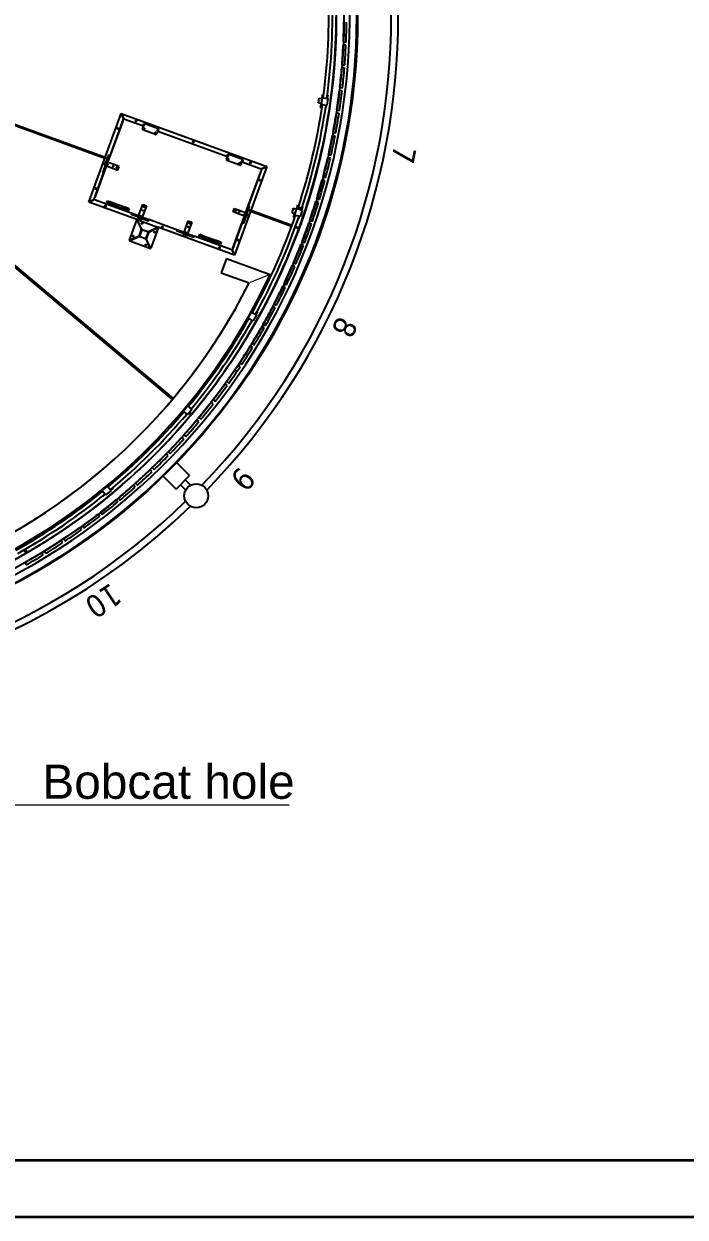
# Model space of a CAD drawing. Header units: millimetres. Extents: x 0 to 89100, y 0 to 63000.
# Drawn here: x 46916 to 55619, y 0 to 15707 of the extents above; entities that cross this region are included whole.
import ezdxf

# ---------------------------------------------------------------- set-up
doc = ezdxf.new("R2010")
doc.units = ezdxf.units.MM
doc.header["$LTSCALE"] = 150
doc.layers.get('0').update_dxf_attribs({"lineweight": 18})
doc.layers.add('4003-AREA-02.1_F-Foundation', color=7, linetype='Continuous', lineweight=25, true_color=0xadadad)
for name, color, linetype, lineweight in [('4003-AREA-02.1_T-Tank', 7, 'Continuous', 25), ('Border', 7, 'Continuous', 35), ('Symbol', 7, 'Continuous', 18), ('Visible', 7, 'Continuous', 25), ('Visible Narrow', 7, 'Continuous', 18)]:
    doc.layers.add(name, color=color, linetype=linetype, lineweight=lineweight)
doc.styles.add('Text Style185', font='tahoma.ttf')
doc.styles.add('Title', font='arial.ttf')
doc.dimstyles.new('Default - Method 2a$7', dxfattribs={"dimscale": 150, "dimtxt": 3, "dimasz": 2.5, "dimexe": 3, "dimexo": 0.5, "dimgap": 0.7, "dimtad": 0, "dimtoh": 1, "dimdec": 1, "dimrnd": 1e-08, "dimtxsty": 'Title', "dimcen": 0.09, "dimdle": 10, "dimclrd": 256, "dimclre": 256, "dimclrt": 7, "dimazin": 2, "dimtfac": 0.833333, "dimtdec": 1, "dimtmove": 0, "dimatfit": 3, "dimfxl": 1, "dimtolj": 1, "dimlwd": -1, "dimlwe": -1, "dimarcsym": 0})

# ---------------------------------------------------------------- blocks, each defined once
blk = doc.blocks.new('Borders Bigadan Border')
at = {"layer": 'Border'}
for p, q in [((20, 5), (589, 5)), ((594, 0), (0, 0))]:
    blk.add_line(p, q, dxfattribs=at)

msp = doc.modelspace()

# ---------------------------------------------------------------- linework, layer by layer
at = {"layer": '4003-AREA-02.1_F-Foundation'}
msp.add_circle((42877.43, 15802.58), 8430, dxfattribs=at)
at = {"layer": '4003-AREA-02.1_T-Tank'}
msp.add_circle((42877.43, 15802.58), 8150, dxfattribs=at)
at = {"layer": 'Visible'}
for p, q in [((47981.59, 13936.31), (43280.49, 15647.37)), ((43285.96, 15662.41), (47987.06, 13951.34)), ((48869.89, 10763.87), (43203.09, 15518.88)), ((43213.38, 15531.14), (48880.18, 10776.12)), ((51153.92, 15427.04), (51118.95, 15428.54)), ((51120.66, 15468.5), (51155.63, 15467)), ((51134.82, 15126.76), (51099.93, 15129.53)), ((51103.1, 15169.4), (51137.99, 15166.63)), ((50845.75, 14777.61), (50839.25, 14731.06)), ((50845.75, 14777.61), (50862.47, 14775.27)), ((50915.08, 14767.93), (50909.41, 14727.32)), ((50910.31, 14768.59), (50915.08, 14767.93)), ((51104.84, 14827.37), (51070.07, 14831.41)), ((51074.68, 14871.14), (51109.45, 14867.1)), ((50792.79, 14665.86), (50801.36, 14727.26)), ((50792.79, 14665.86), (50826.46, 14661.16)), ((50801.36, 14727.26), (50835.03, 14722.56)), ((50821.68, 14605.28), (50828.19, 14651.83)), ((50826.46, 14661.16), (50829.43, 14660.74)), ((50829.43, 14660.74), (50828.19, 14651.83)), ((50833.14, 14651.14), (50828.19, 14651.83)), ((50838.01, 14722.15), (50829.43, 14660.74)), ((50832.4, 14660.33), (50831.57, 14654.38)), ((50833.55, 14654.11), (50831.57, 14654.38)), ((50832.4, 14660.33), (50840.98, 14721.73)), ((50832.45, 14646.18), (50844.89, 14735.32)), ((50832.45, 14646.18), (50904.74, 14636.09)), ((50838.01, 14722.15), (50835.03, 14722.56)), ((50838.01, 14722.15), (50839.25, 14731.06)), ((50844.2, 14730.37), (50839.25, 14731.06)), ((50840.98, 14721.73), (50841.81, 14727.67)), ((50843.79, 14727.4), (50841.81, 14727.67)), ((50844.89, 14735.32), (50917.19, 14725.22)), ((50891.01, 14595.6), (50896.68, 14636.2)), ((50896.68, 14636.2), (50896.82, 14637.19)), ((50917.19, 14725.22), (50904.74, 14636.09)), ((50909.27, 14726.33), (50909.41, 14727.32)), ((47772.27, 13361.22), (48196.38, 14526.44)), ((48049.67, 13971.32), (48225.4, 14454.15)), ((48196.38, 14526.44), (48231.04, 14452.1)), ((48231.04, 14452.1), (48196.38, 14526.44)), ((48196.38, 14526.44), (50113.35, 13828.72)), ((48225.71, 14454.97), (48225.4, 14454.15)), ((48231.04, 14452.1), (48225.4, 14454.15)), ((48228.52, 14453.95), (48225.71, 14454.97)), ((48228.22, 14453.12), (48228.52, 14453.95)), ((48233.1, 14457.74), (48231.04, 14452.1)), ((48231.24, 14455.22), (48232.27, 14458.04)), ((48232.07, 14454.92), (48231.24, 14455.22)), ((48233.1, 14457.74), (48232.27, 14458.04)), ((48233.1, 14457.74), (48489.16, 14364.53)), ((50821.68, 14605.28), (50838.4, 14602.94)), ((50886.24, 14596.26), (50891.01, 14595.6)), ((51064, 14529.27), (51029.4, 14534.56)), ((51035.45, 14574.1), (51070.05, 14568.81)), ((48475.14, 14326.01), (48489.16, 14364.53)), ((48650.26, 14251.63), (48481.12, 14313.19)), ((48484.21, 14368.47), (48483.52, 14366.59)), ((48484.21, 14368.47), (48493.1, 14392.9)), ((48484.21, 14368.47), (48489.85, 14366.41)), ((48489.85, 14366.41), (48489.16, 14364.53)), ((48498.56, 14361.11), (48489.16, 14364.53)), ((48489.85, 14366.41), (48490.53, 14368.29)), ((48490.53, 14368.29), (48491.92, 14372.12)), ((48490.53, 14368.29), (48498.05, 14365.56)), ((48491.92, 14372.12), (48496.66, 14385.14)), ((48493.1, 14392.9), (48498.74, 14390.85)), ((48496.66, 14385.14), (48499.08, 14391.79)), ((48498.05, 14365.56), (48499.93, 14364.87)), ((48499.93, 14364.87), (48498.56, 14361.11)), ((48506.6, 14389.05), (48499.08, 14391.79)), ((48509.33, 14396.57), (48506.6, 14389.05)), ((48509.33, 14396.57), (48682.24, 14333.64)), ((48677.1, 14296.13), (48663.08, 14257.6)), ((48667.7, 14299.55), (48669.07, 14303.31)), ((48677.1, 14296.13), (48667.7, 14299.55)), ((48669.07, 14303.31), (48670.95, 14302.63)), ((48678.47, 14299.89), (48670.95, 14302.63)), ((48677.78, 14298.01), (48677.1, 14296.13)), ((48677.1, 14296.13), (49597.06, 13961.29)), ((48677.78, 14298.01), (48678.47, 14299.89)), ((48677.78, 14298.01), (48683.42, 14295.96)), ((48678.47, 14299.89), (48679.86, 14303.72)), ((48679.5, 14326.12), (48682.24, 14333.64)), ((48679.5, 14326.12), (48687.02, 14323.38)), ((48679.86, 14303.72), (48684.6, 14316.74)), ((48683.42, 14295.96), (48682.74, 14294.08)), ((48683.42, 14295.96), (48692.31, 14320.39)), ((48684.6, 14316.74), (48687.02, 14323.38)), ((48686.68, 14322.44), (48692.31, 14320.39)), ((51012.37, 14232.85), (50977.98, 14239.39)), ((50985.47, 14278.69), (51019.85, 14272.14)), ((49592.1, 13965.22), (49601, 13989.66)), ((49599.82, 13968.88), (49604.56, 13981.9)), ((49601, 13989.66), (49606.64, 13987.6)), ((49604.56, 13981.9), (49606.98, 13988.54)), ((49614.5, 13985.81), (49606.98, 13988.54)), ((49617.23, 13993.33), (49614.5, 13985.81)), ((49617.23, 13993.33), (49790.13, 13930.39)), ((50924.79, 13985.28), (50958.91, 13977.49)), ((47988.63, 13850.39), (47955.16, 13758.44)), ((48003.66, 13844.92), (47970.19, 13752.96)), ((47970.8, 13859.89), (47972.17, 13863.65)), ((47970.8, 13859.89), (47977.38, 13857.5)), ((47978.75, 13861.26), (47972.17, 13863.65)), ((47979.6, 13863.6), (47975.84, 13853.27)), ((47978.83, 13846.86), (47986.35, 13844.12)), ((47982.55, 13862.53), (47979.6, 13863.6)), ((47989.52, 13890.86), (47985.76, 13880.52)), ((47985.76, 13880.52), (47988.71, 13879.44)), ((48003.45, 13891.11), (47995.93, 13893.84)), ((48001.17, 13884.84), (48034.64, 13976.79)), ((48001.38, 13838.65), (48153.61, 13783.24)), ((48016.2, 13879.37), (48049.67, 13971.32)), ((48170.71, 13830.23), (48018.48, 13885.64)), ((48153.61, 13783.24), (48170.71, 13830.23)), ((49583.04, 13922.77), (49597.06, 13961.29)), ((49758.16, 13848.38), (49589.01, 13909.95)), ((49592.1, 13965.22), (49591.42, 13963.35)), ((49592.1, 13965.22), (49597.74, 13963.17)), ((49597.74, 13963.17), (49597.06, 13961.29)), ((49606.46, 13957.87), (49597.06, 13961.29)), ((49597.74, 13963.17), (49598.43, 13965.05)), ((49598.43, 13965.05), (49599.82, 13968.88)), ((49598.43, 13965.05), (49605.94, 13962.32)), ((49605.94, 13962.32), (49607.82, 13961.63)), ((49607.82, 13961.63), (49606.46, 13957.87)), ((50113.35, 13828.72), (49689.25, 12663.5)), ((49785, 13892.89), (49770.97, 13854.36)), ((49775.6, 13896.31), (49776.97, 13900.07)), ((49785, 13892.89), (49775.6, 13896.31)), ((49776.97, 13900.07), (49778.85, 13899.38)), ((49786.37, 13896.65), (49778.85, 13899.38)), ((49785.68, 13894.77), (49785, 13892.89)), ((49785, 13892.89), (50041.06, 13799.69)), ((49785.68, 13894.77), (49786.37, 13896.65)), ((49785.68, 13894.77), (49791.32, 13892.72)), ((49786.37, 13896.65), (49787.76, 13900.47)), ((49787.4, 13922.88), (49790.13, 13930.39)), ((49787.4, 13922.88), (49794.92, 13920.14)), ((49787.76, 13900.47), (49792.5, 13913.49)), ((49791.32, 13892.72), (49790.64, 13890.84)), ((49791.32, 13892.72), (49800.21, 13917.15)), ((49792.5, 13913.49), (49794.92, 13920.14)), ((49794.57, 13919.2), (49800.21, 13917.15)), ((50039.01, 13794.05), (50113.35, 13828.72)), ((50113.35, 13828.72), (50039.01, 13794.05)), ((50950, 13938.49), (50915.88, 13946.29)), ((47840.97, 13397.93), (47970.19, 13752.96)), ((50044.65, 13792), (49868.92, 13309.17)), ((50039.01, 13794.05), (50041.06, 13799.69)), ((50044.65, 13792), (50039.01, 13794.05)), ((50040.04, 13796.87), (50040.86, 13796.57)), ((50040.86, 13796.57), (50041.89, 13799.39)), ((50041.89, 13799.39), (50041.06, 13799.69)), ((50041.83, 13793.02), (50042.13, 13793.85)), ((50042.13, 13793.85), (50044.95, 13792.82)), ((50044.65, 13792), (50044.95, 13792.82)), ((50853.49, 13694.27), (50887.31, 13685.25)), ((50876.99, 13646.6), (50843.18, 13655.63)), ((47842.77, 13394.09), (47772.27, 13361.22)), ((47772.27, 13361.22), (47842.77, 13394.09)), ((48415.02, 13127.28), (47772.27, 13361.22)), ((47840.97, 13397.93), (47840.67, 13397.11)), ((47843.49, 13396.08), (47840.67, 13397.11)), ((47840.97, 13397.93), (47846.61, 13395.88)), ((47843.79, 13396.91), (47842.77, 13394.09)), ((47842.77, 13394.09), (47845.59, 13393.06)), ((47844.76, 13393.36), (47843.73, 13390.55)), ((47843.73, 13390.55), (47844.56, 13390.24)), ((47846.61, 13395.88), (47844.56, 13390.24)), ((48340.54, 13209.72), (47844.56, 13390.24)), ((48006.71, 13350.38), (48016.97, 13378.57)), ((48016.97, 13378.57), (48051.01, 13366.18)), ((48055.08, 13364.7), (48051.01, 13366.18)), ((48055.08, 13364.7), (48082.08, 13354.88)), ((48082.08, 13354.88), (48090.22, 13351.91)), ((48090.22, 13351.91), (48226.56, 13302.29)), ((50793.43, 13357.55), (50759.96, 13367.8)), ((50771.68, 13406.04), (50805.14, 13395.8)), ((48040.75, 13337.99), (48006.71, 13350.38)), ((48040.75, 13337.99), (48044.82, 13336.51)), ((48071.82, 13326.69), (48044.82, 13336.51)), ((48079.95, 13323.72), (48071.82, 13326.69)), ((48216.3, 13274.1), (48079.95, 13323.72)), ((48224.44, 13271.13), (48216.3, 13274.1)), ((48251.44, 13261.31), (48224.44, 13271.13)), ((48226.56, 13302.29), (48234.7, 13299.32)), ((48234.7, 13299.32), (48261.7, 13289.5)), ((48251.44, 13261.31), (48255.51, 13259.83)), ((48289.55, 13247.44), (48255.51, 13259.83)), ((48265.77, 13288.02), (48261.7, 13289.5)), ((48265.77, 13288.02), (48299.81, 13275.63)), ((48299.81, 13275.63), (48289.55, 13247.44)), ((48427.03, 13161.22), (48335.07, 13194.69)), ((48432.5, 13176.25), (48340.54, 13209.72)), ((48426.23, 13178.53), (48481.64, 13330.76)), ((48528.62, 13313.66), (48473.21, 13161.43)), ((48481.64, 13330.76), (48528.62, 13313.66)), ((49668.4, 13231.91), (49685.5, 13278.89)), ((49820.63, 13176.5), (49668.4, 13231.91)), ((49685.5, 13278.89), (49837.73, 13223.48)), ((49751.39, 13231.87), (49749.1, 13225.57)), ((49835.45, 13217.22), (49868.92, 13309.17)), ((49850.48, 13211.74), (49883.95, 13303.7)), ((49852.76, 13218.01), (49860.28, 13215.28)), ((49859.51, 13198.53), (49856.56, 13199.6)), ((49863.27, 13208.87), (49859.51, 13198.53)), ((50440.02, 13041.52), (49898.56, 13238.59)), ((49904.03, 13253.62), (50445.49, 13056.55)), ((50445.98, 13221.48), (50465.76, 13280.24)), ((50445.98, 13221.48), (50478.2, 13210.63)), ((50463.17, 13156.6), (50478.17, 13201.15)), ((50465.76, 13280.24), (50497.98, 13269.39)), ((50481.04, 13209.68), (50478.17, 13201.15)), ((50482.91, 13199.55), (50478.17, 13201.15)), ((50478.2, 13210.63), (50481.04, 13209.68)), ((50500.83, 13268.43), (50481.04, 13209.68)), ((50481.31, 13194.81), (50510.03, 13280.11)), ((50481.31, 13194.81), (50550.5, 13171.52)), ((50483.89, 13208.72), (50481.97, 13203.03)), ((50483.87, 13202.39), (50481.97, 13203.03)), ((50483.89, 13208.72), (50503.67, 13267.48)), ((50500.83, 13268.43), (50497.98, 13269.39)), ((50500.83, 13268.43), (50503.7, 13276.96)), ((50503.67, 13267.48), (50505.59, 13273.16)), ((50518.7, 13321.51), (50503.7, 13276.96)), ((50508.44, 13275.37), (50503.7, 13276.96)), ((50507.48, 13272.52), (50505.59, 13273.16)), ((50510.03, 13280.11), (50579.22, 13256.81)), ((50518.7, 13321.51), (50534.69, 13316.12)), ((50526.24, 13290.25), (50572.13, 13275.17)), ((50528.42, 13296.88), (50574.32, 13281.84)), ((50529.71, 13289.11), (50529.47, 13290.22)), ((50531.88, 13295.74), (50531.04, 13294.99)), ((50568.67, 13276.32), (50549.19, 13282.71)), ((50579.22, 13256.81), (50550.5, 13171.52)), ((50570.85, 13282.97), (50551.37, 13289.36)), ((50568.66, 13276.31), (50568.67, 13276.32)), ((50568.67, 13276.32), (50569.52, 13277.08)), ((50570.85, 13282.97), (50570.85, 13282.98)), ((50570.85, 13282.97), (50571.09, 13281.85)), ((50571.64, 13259.36), (50571.95, 13260.31)), ((50585.04, 13299.17), (50571.95, 13260.31)), ((50580.47, 13300.71), (50585.04, 13299.17)), ((48306.44, 12858.19), (48402.21, 13121.3)), ((48416.2, 13110.01), (48411.67, 13107.89)), ((48411.67, 13107.89), (48463.38, 12997)), ((48415.02, 13127.28), (48678.14, 13031.51)), ((48466.51, 13002.12), (48416.2, 13110.01)), ((48418.02, 13155.98), (48420.76, 13163.5)), ((48431.35, 13145.81), (48421.01, 13149.57)), ((48432.42, 13148.76), (48431.35, 13145.81)), ((48448.26, 13139.65), (48449.33, 13142.6)), ((48458.6, 13135.89), (48448.26, 13139.65)), ((48461.47, 13148.68), (48553.43, 13115.21)), ((48467.74, 13146.4), (48465.01, 13138.88)), ((48466.95, 13163.71), (48558.9, 13130.25)), ((48938.19, 12992.2), (48558.9, 13130.25)), ((49023.87, 12961.01), (49079.28, 13113.24)), ((49126.27, 13096.14), (49070.86, 12943.91)), ((49079.28, 13113.24), (49126.27, 13096.14)), ((49789.44, 13090.81), (49660.22, 12735.78)), ((49822.91, 13182.77), (49789.44, 13090.81)), ((49837.94, 13177.29), (49804.47, 13085.34)), ((49843.18, 13168.29), (49835.66, 13171.03)), ((49853.35, 13181.62), (49849.59, 13171.28)), ((49850.4, 13182.69), (49853.35, 13181.62)), ((50368.05, 13084.73), (50360.93, 13070.3)), ((50463.17, 13156.6), (50479.17, 13151.22)), ((50490.88, 13040.03), (50538.66, 13022.64)), ((50524.95, 13135.8), (50529.51, 13134.27)), ((50529.51, 13134.27), (50542.6, 13173.12)), ((50542.6, 13173.12), (50542.92, 13174.07)), ((50699.43, 13071.72), (50666.36, 13083.18)), ((50679.45, 13120.98), (50712.52, 13109.52)), ((48433.2, 12914.08), (48322.31, 12862.37)), ((48324.42, 12857.84), (48432.31, 12908.15)), ((48431.19, 12908.56), (48465.39, 13002.52)), ((48525.16, 12874.35), (48431.19, 12908.56)), ((48467.78, 12997.4), (48436.32, 12910.95)), ((48436.32, 12910.95), (48522.77, 12879.48)), ((48465.39, 13002.52), (48559.36, 12968.32)), ((48554.24, 12965.93), (48467.78, 12997.4)), ((48522.77, 12879.48), (48554.24, 12965.93)), ((48559.36, 12968.32), (48525.16, 12874.35)), ((48664.73, 13022.04), (48553.84, 12970.33)), ((48558.95, 12967.2), (48666.85, 13017.51)), ((48684.11, 13018.69), (48588.35, 12755.58)), ((48666.85, 13017.51), (48664.73, 13022.04)), ((49689.25, 12663.5), (48678.14, 13031.51)), ((49024.67, 12943.69), (48932.71, 12977.16)), ((49030.14, 12958.73), (48938.19, 12992.2)), ((49015.11, 12947.17), (49013.89, 12943.81)), ((49013.89, 12943.81), (49013.89, 12943.8)), ((49013.89, 12943.8), (49014.5, 12943.58)), ((49017.18, 12942.61), (49014.5, 12943.58)), ((49015.67, 12938.46), (49018.4, 12945.97)), ((49028.99, 12928.29), (49018.65, 12932.05)), ((49022.88, 12930.51), (49020.49, 12923.93)), ((49024.25, 12922.56), (49020.49, 12923.93)), ((49024.25, 12922.56), (49026.64, 12929.14)), ((49030.06, 12931.24), (49028.99, 12928.29)), ((49045.91, 12922.13), (49046.98, 12925.08)), ((49056.24, 12918.37), (49045.91, 12922.13)), ((49059.12, 12931.15), (49151.07, 12897.69)), ((49065.39, 12928.87), (49062.65, 12921.36)), ((49064.59, 12946.19), (49156.55, 12912.72)), ((49652.53, 12732.2), (49156.55, 12912.72)), ((49219.85, 12908.84), (49230.11, 12937.03)), ((49253.89, 12896.44), (49219.85, 12908.84)), ((49230.11, 12937.03), (49264.15, 12924.63)), ((49253.89, 12896.44), (49257.96, 12894.96)), ((49284.96, 12885.14), (49257.96, 12894.96)), ((49268.22, 12923.15), (49264.15, 12924.63)), ((49268.22, 12923.15), (49295.22, 12913.33)), ((49293.1, 12882.17), (49284.96, 12885.14)), ((49429.45, 12832.55), (49293.1, 12882.17)), ((49295.22, 12913.33), (49303.36, 12910.37)), ((49303.36, 12910.37), (49439.71, 12860.74)), ((50533.19, 13007.6), (50485.4, 13025)), ((48575.53, 12749.6), (48312.42, 12845.37)), ((48322.31, 12862.37), (48324.42, 12857.84)), ((48519.64, 12876.36), (48571.35, 12765.47)), ((48575.88, 12767.58), (48525.57, 12875.47)), ((48571.35, 12765.47), (48575.88, 12767.58)), ((49437.58, 12829.59), (49429.45, 12832.55)), ((49464.58, 12819.76), (49437.58, 12829.59)), ((49439.71, 12860.74), (49447.85, 12857.78)), ((49447.85, 12857.78), (49474.84, 12847.95)), ((49464.58, 12819.76), (49468.65, 12818.28)), ((49502.7, 12805.89), (49468.65, 12818.28)), ((49478.91, 12846.47), (49474.84, 12847.95)), ((49478.91, 12846.47), (49512.96, 12834.08)), ((49512.96, 12834.08), (49502.7, 12805.89)), ((49652.53, 12732.2), (49654.58, 12737.84)), ((49652.53, 12732.2), (49653.35, 12731.9)), ((49654.38, 12734.72), (49653.35, 12731.9)), ((49653.55, 12735.02), (49656.37, 12733.99)), ((49654.58, 12737.84), (49660.22, 12735.78)), ((49656.37, 12733.99), (49657.4, 12736.81)), ((49689.25, 12663.5), (49656.37, 12733.99)), ((49656.37, 12733.99), (49689.25, 12663.5)), ((49657.1, 12735.98), (49659.92, 12734.96)), ((49659.92, 12734.96), (49660.22, 12735.78)), ((50595.11, 12789.5), (50562.48, 12802.15)), ((50576.93, 12839.45), (50609.57, 12826.8)), ((49581.92, 12617.43), (49513.51, 12429.49)), ((49581.92, 12617.43), (50156.38, 12408.34)), ((49513.51, 12429.49), (49879.83, 12296.16)), ((50480.61, 12511.25), (50448.46, 12525.08)), ((50464.26, 12561.82), (50496.41, 12548)), ((50356.09, 12237.34), (50324.46, 12252.33)), ((50341.58, 12288.48), (50373.21, 12273.49)), ((49927.97, 11951.02), (49905, 11910.02)), ((49927.97, 11951.02), (49942.7, 11942.77)), ((50221.7, 11968.14), (50190.63, 11984.26)), ((50209.06, 12019.76), (50240.12, 12003.64)), ((49842.91, 11799.23), (49865.88, 11840.23)), ((49842.91, 11799.23), (49857.63, 11790.98)), ((49870.28, 11848.08), (49865.88, 11840.23)), ((49870.25, 11837.79), (49865.88, 11840.23)), ((49867.8, 11833.42), (49911.8, 11911.94)), ((49867.8, 11833.42), (49931.48, 11797.74)), ((49867.96, 11849.38), (49870.28, 11848.08)), ((49872.9, 11846.61), (49869.97, 11841.38)), ((49871.71, 11840.4), (49869.97, 11841.38)), ((49900.6, 11902.17), (49870.28, 11848.08)), ((49872.9, 11846.61), (49903.21, 11900.7)), ((49900.6, 11902.17), (49898.32, 11903.44)), ((49900.6, 11902.17), (49905, 11910.02)), ((49903.21, 11900.7), (49906.15, 11905.93)), ((49903.97, 11765.01), (49924.02, 11800.77)), ((49909.36, 11907.57), (49905, 11910.02)), ((49907.89, 11904.96), (49906.15, 11905.93)), ((49911.8, 11911.94), (49975.48, 11876.25)), ((49924.02, 11800.77), (49924.5, 11801.65)), ((49975.48, 11876.25), (49931.48, 11797.74)), ((49968.5, 11880.16), (49968.99, 11881.03)), ((49989.04, 11916.8), (49968.99, 11881.03)), ((49984.83, 11919.15), (49989.04, 11916.8)), ((49899.77, 11767.36), (49903.97, 11765.01)), ((50077.62, 11703.99), (50047.16, 11721.23)), ((50066.87, 11756.04), (50097.32, 11738.8)), ((49915.19, 11497.65), (49945, 11479.32)), ((49924.05, 11445.24), (49894.24, 11463.58)), ((49761.18, 11192.25), (49732.05, 11211.65)), ((49754.23, 11244.94), (49783.36, 11225.54)), ((49584.21, 10998.24), (49612.61, 10977.79)), ((49589.24, 10945.33), (49560.83, 10965.78)), ((49093.96, 10713.43), (49063.8, 10677.39)), ((49093.96, 10713.43), (49106.91, 10702.6)), ((49408.44, 10704.82), (49380.8, 10726.29)), ((49405.33, 10757.88), (49432.97, 10736.41)), ((48982.29, 10580), (49012.45, 10616.04)), ((48982.29, 10580), (48995.23, 10569.16)), ((49018.23, 10622.94), (49012.45, 10616.04)), ((49016.29, 10612.83), (49012.45, 10616.04)), ((49013.08, 10609), (49070.84, 10678.02)), ((49013.08, 10609), (49069.06, 10562.15)), ((49015.31, 10625.38), (49015.93, 10624.87)), ((49015.93, 10624.87), (49018.23, 10622.94)), ((49020.53, 10621.02), (49016.68, 10616.42)), ((49018.21, 10615.13), (49016.68, 10616.42)), ((49058.02, 10670.49), (49018.23, 10622.94)), ((49020.53, 10621.02), (49060.32, 10668.56)), ((49030.15, 10629.4), (49028.62, 10630.68)), ((49032.27, 10538.16), (49035.97, 10535.07)), ((49035.97, 10535.07), (49062.28, 10566.51)), ((49038.89, 10642.95), (49040.42, 10641.67)), ((49055.14, 10672.9), (49055.72, 10672.41)), ((49058.02, 10670.49), (49055.72, 10672.41)), ((49058.02, 10670.49), (49063.8, 10677.39)), ((49060.32, 10668.56), (49064.17, 10673.16)), ((49062.28, 10566.51), (49062.92, 10567.28)), ((49067.63, 10674.18), (49063.8, 10677.39)), ((49065.71, 10671.88), (49064.17, 10673.16)), ((49126.82, 10631.16), (49069.06, 10562.15)), ((49070.84, 10678.02), (49126.82, 10631.16)), ((49115.55, 10557.74), (49086.07, 10582.47)), ((49096.34, 10594.74), (49125.83, 10570)), ((49120.69, 10636.3), (49121.33, 10637.07)), ((49147.64, 10668.51), (49121.33, 10637.07)), ((49143.95, 10671.6), (49147.64, 10668.51)), ((49217.85, 10524.17), (49244.69, 10501.72)), ((49219.03, 10471.04), (49192.18, 10493.5)), ((49021.25, 10244.28), (48995.24, 10267.7)), ((49022, 10297.43), (49048.01, 10274.01)), ((48818.05, 10077.94), (48843.2, 10053.6)), ((48815.37, 10024.86), (48790.23, 10049.21)), ((49096.44, 9760.36), (48919, 9937.79)), ((48601.66, 9813.06), (48577.42, 9838.3)), ((48606.27, 9866.01), (48630.51, 9840.76)), ((48742.23, 9761.01), (48919.66, 9583.58)), ((49096.44, 9760.36), (48919.66, 9583.58)), ((47946.64, 9563.78), (48016.17, 9620.92)), ((48002.18, 9615.9), (47954.28, 9576.53)), ((47956.18, 9574.21), (48004.08, 9613.58)), ((47999.22, 9619.49), (48000.27, 9618.22)), ((48002.18, 9615.9), (48000.27, 9618.22)), ((48002.18, 9615.9), (48009.13, 9621.61)), ((48004.08, 9613.58), (48008.72, 9617.39)), ((48009.99, 9615.85), (48008.72, 9617.39)), ((48045.44, 9651.46), (48009.13, 9621.61)), ((48012.3, 9617.75), (48009.13, 9621.61)), ((48016.17, 9620.92), (48062.52, 9564.53)), ((48045.44, 9651.46), (48056.16, 9638.41)), ((48089.89, 9597.38), (48058.21, 9571.34)), ((48086.83, 9601.1), (48089.89, 9597.38)), ((48380.4, 9609.16), (48357.09, 9635.26)), ((48386.93, 9661.9), (48410.24, 9635.8)), ((49045.78, 9569.18), (48975.52, 9639.44)), ((49110.84, 9634.23), (49040.57, 9704.5)), ((47911.01, 9540.98), (47947.32, 9570.82)), ((47911.01, 9540.98), (47921.73, 9527.93)), ((47946.64, 9563.78), (47992.99, 9507.38)), ((47954.28, 9576.53), (47947.32, 9570.82)), ((47950.5, 9566.95), (47947.32, 9570.82)), ((47951.31, 9580.15), (47952.37, 9578.85)), ((47956.18, 9574.21), (47951.55, 9570.4)), ((47952.82, 9568.86), (47951.55, 9570.4)), ((47952.37, 9578.85), (47954.28, 9576.53)), ((47952.4, 9490.62), (47955.46, 9486.9)), ((47955.46, 9486.9), (47987.13, 9512.93)), ((47987.13, 9512.93), (47987.91, 9513.56)), ((48062.52, 9564.53), (47992.99, 9507.38)), ((48057.44, 9570.71), (48058.21, 9571.34)), ((48151.88, 9413.42), (48129.53, 9440.36)), ((48160.32, 9465.9), (48182.67, 9438.96)), ((47926.74, 9278.25), (47948.1, 9250.52)), ((47916.41, 9226.11), (47895.05, 9253.85)), ((47674.29, 9047.48), (47653.95, 9075.97)), ((47686.51, 9099.21), (47706.84, 9070.72)), ((47425.84, 8877.76), (47406.55, 8906.96)), ((47439.93, 8929), (47459.22, 8899.8)), ((46945.5, 8740.48), (46920.08, 8784.52)), ((46933.93, 8792.52), (46959.36, 8748.48)), ((47171.39, 8717.17), (47153.18, 8747.06)), ((47187.34, 8767.87), (47205.55, 8737.98)), ((46929.06, 8616.01), (46946.17, 8585.48))]:
    msp.add_line(p, q, dxfattribs=at)
for centre, radius in [((42877.43, 15802.58), 8250), ((48151.47, 14329.95), 8), ((48394.56, 14427.7), 8), ((48499.28, 14329.46), 4.5), ((48646.81, 14275.76), 4.5), ((49146.31, 14154.08), 8), ((48002.41, 13864.88), 20), ((48002.41, 13864.88), 8), ((48007.82, 13935.28), 8), ((48091.69, 13832.39), 4.5), ((49607.17, 13926.22), 4.5), ((49754.7, 13872.52), 4.5), ((49898.07, 13880.47), 8), ((48138.67, 13815.29), 4.5), ((47864.17, 13540.61), 8), ((50021.45, 13649.33), 8), ((48028.75, 13358.32), 4.5), ((47987.56, 13309.47), 8), ((48277.77, 13267.69), 4.5), ((48479.48, 13251.74), 4.5), ((48496.58, 13298.72), 4.5), ((49700.44, 13246.85), 4.5), ((49747.42, 13229.75), 4.5), ((49836.69, 13197.26), 20), ((49836.69, 13197.26), 8), ((49877.81, 13254.66), 8), ((48446.99, 13162.47), 20), ((48446.99, 13162.47), 8), ((48469.9, 13080.7), 7.25), ((48739.31, 13035.85), 8), ((49077.12, 13034.21), 4.5), ((49094.22, 13081.2), 4.5), ((48353.02, 12913.06), 7.25), ((48637.53, 12963.81), 7.25), ((49044.63, 12944.94), 20), ((49044.63, 12944.94), 8), ((49241.89, 12916.77), 4.5), ((48520.65, 12796.18), 7.25), ((49491.06, 12762.23), 8), ((49490.91, 12826.14), 4.5), ((49734.16, 12859.99), 8), ((49184.82, 9495.19), 157.5)]:
    msp.add_circle(centre, radius, dxfattribs=at)
for centre, radius, start, end in [((42877.43, 15802.58), 8420, 197.272232, 162.727768), ((42877.43, 15802.58), 8326.9, 263.582685, 162.528471), ((42877.43, 15802.58), 8966, 315.965085, 44.034915), ((42877.43, 15802.58), 8874, 315.970075, 44.029925), ((42877.43, 15802.58), 8050.85, 352.369991, 2.388023), ((42877.43, 15802.58), 8099.15, 352.368082, 2.389933), ((42877.43, 15802.58), 8150, 340.056241, 359.943759), ((42877.43, 15802.58), 8250, 357.6792, 359.482327), ((42877.43, 15802.58), 8285, 357.678613, 359.482914), ((42877.43, 15802.58), 8250, 355.598275, 357.401402), ((42877.43, 15802.58), 8285, 355.597688, 357.401989), ((42877.43, 15802.58), 8250, 353.51735, 355.320477), ((42877.43, 15802.58), 8285, 353.516763, 355.321064), ((42877.43, 15802.58), 8250, 351.436425, 353.239552), ((42877.43, 15802.58), 8285, 351.435839, 353.240139), ((42877.43, 15802.58), 8050.85, 341.866319, 351.729482), ((42877.43, 15802.58), 8099.15, 341.866319, 351.731392), ((42877.43, 15802.58), 8250, 349.355501, 351.158627), ((42877.43, 15802.58), 8285, 349.354914, 351.159214), ((48484.54, 14322.59), 10, 160, 250), ((48653.68, 14261.02), 10, 250, 340), ((42877.43, 15802.58), 8250, 347.274576, 349.077703), ((42877.43, 15802.58), 8285, 347.273989, 349.078289), ((47980.54, 13851.56), 5, 160, 250), ((47994.22, 13889.15), 5, 70, 160), ((49592.43, 13919.35), 10, 160, 250), ((49761.58, 13857.78), 10, 250, 340), ((42877.43, 15802.58), 8250, 345.193651, 346.996778), ((42877.43, 15802.58), 8285, 345.193064, 346.997364), ((42877.43, 15802.58), 8250, 343.112726, 344.915853), ((42877.43, 15802.58), 8285, 343.112139, 344.91644), ((48028.75, 13358.32), 4.5, 70.001869, 249.998113), ((42877.43, 15802.58), 8250, 341.031801, 342.834928), ((42877.43, 15802.58), 8285, 341.031214, 342.835515), ((42877.43, 15802.58), 8966, 196.190456, 314.034915), ((49858.57, 13210.58), 5, 340, 70), ((42877.43, 15802.58), 8050.85, 341.711451, 341.816651), ((50534.36, 13291.26), 5, 131.721765, 191.961204), ((42877.43, 15802.58), 8099.15, 341.709541, 341.816651), ((50566.2, 13280.81), 5, 311.721765, 11.961204), ((48411.6, 13117.88), 10, 70, 160), ((48422.72, 13154.27), 5, 160, 250), ((48460.31, 13140.59), 5, 250, 340), ((49844.89, 13172.99), 5, 250, 340), ((42877.43, 15802.58), 8050.85, 331.05291, 341.070941), ((42877.43, 15802.58), 8099.15, 331.051, 341.072851), ((42877.43, 15802.58), 7695, 339.940433, 340.059567), ((42877.43, 15802.58), 7870, 339.941758, 340.058242), ((42877.43, 15802.58), 8250, 338.950876, 340.754003), ((42877.43, 15802.58), 8285, 338.950289, 340.75459), ((48674.72, 13022.11), 10, 340, 70), ((49020.36, 12936.75), 5, 160, 250), ((49057.95, 12923.07), 5, 250, 340), ((42877.43, 15802.58), 8150, 320.056241, 339.943759), ((42877.43, 15802.58), 8150, 339.943759, 340.056241), ((48315.84, 12854.76), 10, 160, 250), ((48578.95, 12759), 10, 250, 340), ((49490.91, 12826.14), 4.5, 250.001887, 69.998131), ((42877.43, 15802.58), 8250, 336.869951, 338.673078), ((42877.43, 15802.58), 8285, 336.869365, 338.673665), ((42877.43, 15802.58), 8250, 334.789027, 336.592153), ((42877.43, 15802.58), 8285, 334.78844, 336.59274), ((42877.43, 15802.58), 8250, 332.708102, 334.511229), ((42877.43, 15802.58), 8285, 332.707515, 334.511815), ((42877.43, 15802.58), 8250, 330.627177, 332.430304), ((42877.43, 15802.58), 8285, 330.62659, 332.43089), ((42877.43, 15802.58), 8050.85, 320.394369, 330.4124), ((42877.43, 15802.58), 8099.15, 320.392459, 330.41431), ((42877.43, 15802.58), 8250, 328.546252, 330.349379), ((42877.43, 15802.58), 8285, 328.545665, 330.349966), ((42877.43, 15802.58), 8250, 326.465327, 328.268454), ((42877.43, 15802.58), 8285, 326.46474, 328.269041), ((42877.43, 15802.58), 8250, 324.384402, 326.187529), ((42877.43, 15802.58), 8285, 324.383815, 326.188116), ((42877.43, 15802.58), 7695, 319.940433, 320.059567), ((42877.43, 15802.58), 8250, 322.303477, 324.106604), ((42877.43, 15802.58), 8285, 322.302891, 324.107191), ((42877.43, 15802.58), 8250, 320.222553, 322.025679), ((42877.43, 15802.58), 8285, 320.221966, 322.026266), ((42877.43, 15802.58), 8150, 300.056241, 319.943759), ((42877.43, 15802.58), 8050.85, 309.735828, 319.753859), ((42877.43, 15802.58), 8099.15, 309.733918, 319.755769), ((42877.43, 15802.58), 8150, 319.943759, 320.056241), ((42877.43, 15802.58), 8250, 318.141628, 319.944755), ((42877.43, 15802.58), 8285, 318.141041, 319.945341), ((42877.43, 15802.58), 8250, 316.060703, 317.86383), ((42877.43, 15802.58), 8285, 316.060116, 317.864416), ((42877.43, 15802.58), 8250, 313.979778, 315.782905), ((42877.43, 15802.58), 8285, 313.979191, 315.783492), ((42877.43, 15802.58), 8250, 311.898853, 313.70198), ((42877.43, 15802.58), 8285, 311.898266, 313.702567), ((42877.43, 15802.58), 8250, 309.817928, 311.621055), ((42877.43, 15802.58), 8285, 309.817342, 311.621642), ((42877.43, 15802.58), 8874, 225.297004, 314.029925), ((42877.43, 15802.58), 8050.85, 299.243935, 309.095318), ((42877.43, 15802.58), 8099.15, 299.243935, 309.097228), ((42877.43, 15802.58), 8250, 307.737003, 309.54013), ((42877.43, 15802.58), 8285, 307.736417, 309.540717), ((42877.43, 15802.58), 8250, 305.656079, 307.459205), ((42877.43, 15802.58), 8285, 305.655492, 307.459792), ((42877.43, 15802.58), 8250, 303.575154, 305.378281), ((42877.43, 15802.58), 8285, 303.574567, 305.378867), ((42877.43, 15802.58), 8250, 301.494229, 303.297356), ((42877.43, 15802.58), 8285, 301.493642, 303.297943), ((42877.43, 15802.58), 8150, 280.056241, 299.943759), ((42877.43, 15802.58), 8250, 299.413304, 301.216431), ((42877.43, 15802.58), 8150, 299.943759, 300.056241), ((42877.43, 15802.58), 8285, 299.412717, 301.217018)]:
    msp.add_arc(centre, radius, start, end, dxfattribs=at)
for centre, major_axis in [((48042.15, 13974.06), (7.52, -2.74)), ((47962.68, 13755.7), (-7.52, 2.74)), ((48337.81, 13202.2), (2.74, 7.52)), ((49876.43, 13306.44), (7.52, -2.74)), ((48556.17, 13122.73), (-2.74, -7.52)), ((49796.96, 13088.08), (-7.52, 2.74)), ((48935.45, 12984.68), (2.74, 7.52)), ((49153.81, 12905.2), (-2.74, -7.52))]:
    msp.add_ellipse(centre, major_axis=major_axis, ratio=0.47668253, dxfattribs=at)
for centre, major_axis, start_param, end_param in [((42875.23, 15810.76), (-7760.56, -2090.4), 0.82232956, 2.44129362), ((42875.23, 15810.75), (-7567.45, -2038.39), 0.82330452, 2.41338266), ((42875.05, 15811.42), (-7567.34, -2038.36), 2.17861503, 2.18065667)]:
    msp.add_ellipse(centre, major_axis=major_axis, ratio=0.99991615, start_param=start_param, end_param=end_param, dxfattribs=at)
msp.add_rational_spline([(49014.5, 12943.58), (49014.78, 12945.5), (49015.21, 12947.14)], [1, 1.0459492628, 1.06460276084], degree=2, dxfattribs=at)
at = {"layer": 'Visible Narrow'}
for p, q in [((50829.58, 14660.72), (50832.25, 14660.35)), ((50840.83, 14721.75), (50838.15, 14722.12)), ((48220.7, 14423.67), (48034.47, 13912.01)), ((48474.31, 14363.56), (48243.85, 14447.44)), ((48506.17, 14387.88), (48498.47, 14366.73)), ((48515.24, 14385.9), (48670.86, 14329.26)), ((48671.38, 14303.8), (48679.07, 14324.94)), ((49549.01, 13972.4), (48721.05, 14273.75)), ((49614.07, 13984.63), (49606.37, 13963.49)), ((49623.14, 13982.66), (49778.75, 13926.02)), ((49779.28, 13900.56), (49786.97, 13921.7)), ((50026.21, 13798.71), (49795.75, 13882.59)), ((47999, 13814.56), (47854.63, 13417.92)), ((49842.44, 13253.96), (50028.67, 13765.62)), ((47875.7, 13385.3), (48399.2, 13194.76)), ((48041.26, 13339.4), (48050.5, 13364.77)), ((48054.57, 13363.29), (48045.33, 13337.92)), ((48072.33, 13328.09), (48081.56, 13353.47)), ((48089.7, 13350.5), (48080.47, 13325.13)), ((48216.82, 13275.51), (48226.05, 13300.88)), ((48234.19, 13297.92), (48224.95, 13272.54)), ((48251.95, 13262.72), (48261.19, 13288.09)), ((48265.26, 13286.61), (48256.02, 13261.24)), ((50481.19, 13209.63), (50483.74, 13208.77)), ((50503.53, 13267.52), (50500.97, 13268.39)), ((50569.28, 13277.16), (50529.72, 13290.14)), ((50570.84, 13281.93), (50531.28, 13294.91)), ((48502.8, 13157.05), (48998.39, 12976.67)), ((49662.6, 12759.87), (49806.97, 13156.52)), ((49101.99, 12938.96), (49625.5, 12748.42)), ((49254.41, 12897.85), (49263.64, 12923.23)), ((49267.71, 12921.74), (49258.48, 12896.37)), ((49285.47, 12886.55), (49294.71, 12911.92)), ((49302.85, 12908.96), (49293.61, 12883.58)), ((49429.96, 12833.96), (49439.19, 12859.33)), ((49447.33, 12856.37), (49438.1, 12831)), ((49465.1, 12821.17), (49474.33, 12846.54)), ((49478.4, 12845.06), (49469.16, 12819.69)), ((50142.55, 12402.73), (49893.66, 12301.77)), ((49870.42, 11848.01), (49872.77, 11846.69)), ((49903.08, 11900.77), (49900.73, 11902.09)), ((49018.34, 10622.85), (49020.41, 10621.11)), ((49060.21, 10668.66), (49058.13, 10670.39)), ((48003.99, 9613.7), (48002.27, 9615.78)), ((47954.37, 9576.42), (47956.09, 9574.33))]:
    msp.add_line(p, q, dxfattribs=at)
for centre in [(48002.41, 13864.88), (49836.69, 13197.26), (48446.99, 13162.47), (49044.63, 12944.94)]:
    msp.add_arc(centre, 6.79, 240, 150, dxfattribs=at)
msp.add_open_spline([(48880.18, 10776.12), (49270.9, 11242.13), (49606.25, 11752.28), (49879.29, 12296.36)], degree=3, dxfattribs=at)
msp.add_open_spline([(46798.39, 9027.29), (46907.69, 9090.51), (47015.47, 9156.37), (47778.41, 9648.28), (48367.53, 10167.2), (48869.89, 10763.87)], degree=3, knots=[59.81171284, 59.81171284, 59.81171284, 59.81171284, 97.70892657, 97.70892657, 332.14305035, 332.14305035, 332.14305035, 332.14305035], dxfattribs=at)

# ---------------------------------------------------------------- block references
at = {"xscale": 150, "yscale": 150, "zscale": 150}
msp.add_blockref('Borders Bigadan Border', (0, 0), dxfattribs=at)

# ---------------------------------------------------------------- texts
at = {"layer": 'Symbol', "color": 7, "char_height": 300, "attachment_point": 7, "style": 'Text Style185'}
for s, insert, rotation in [('7', (51791.22, 14123.92), 258.748121), ('8', (51048.97, 11881.23), 243.745608), ('9', (49756.78, 9899.94), 228.743095), ('10', (48061.65, 8365.59), 213.740582)]:
    msp.add_mtext(s, dxfattribs=dict(at, insert=insert, rotation=rotation))
at = {"layer": 'Symbol', "color": 7, "insert": (47159.51, 5499.97), "char_height": 450, "width": 3319.779, "attachment_point": 7, "style": 'Title'}
msp.add_mtext('\\fArial|b0|i0;Bobcat hole', dxfattribs=at)

# ---------------------------------------------------------------- leaders
at = {"layer": 'Symbol', "annotation_type": 0, "has_hookline": 1, "hookline_direction": 0, "text_width": 3248.23}
msp.add_leader([(44227.45, 9703.93), (46784.51, 5424.97), (47159.51, 5424.97)], dimstyle='Default - Method 2a$7', override={"dimgap": 0, "dimtad": 1}, dxfattribs=at)

doc.saveas('drawing.dxf')
